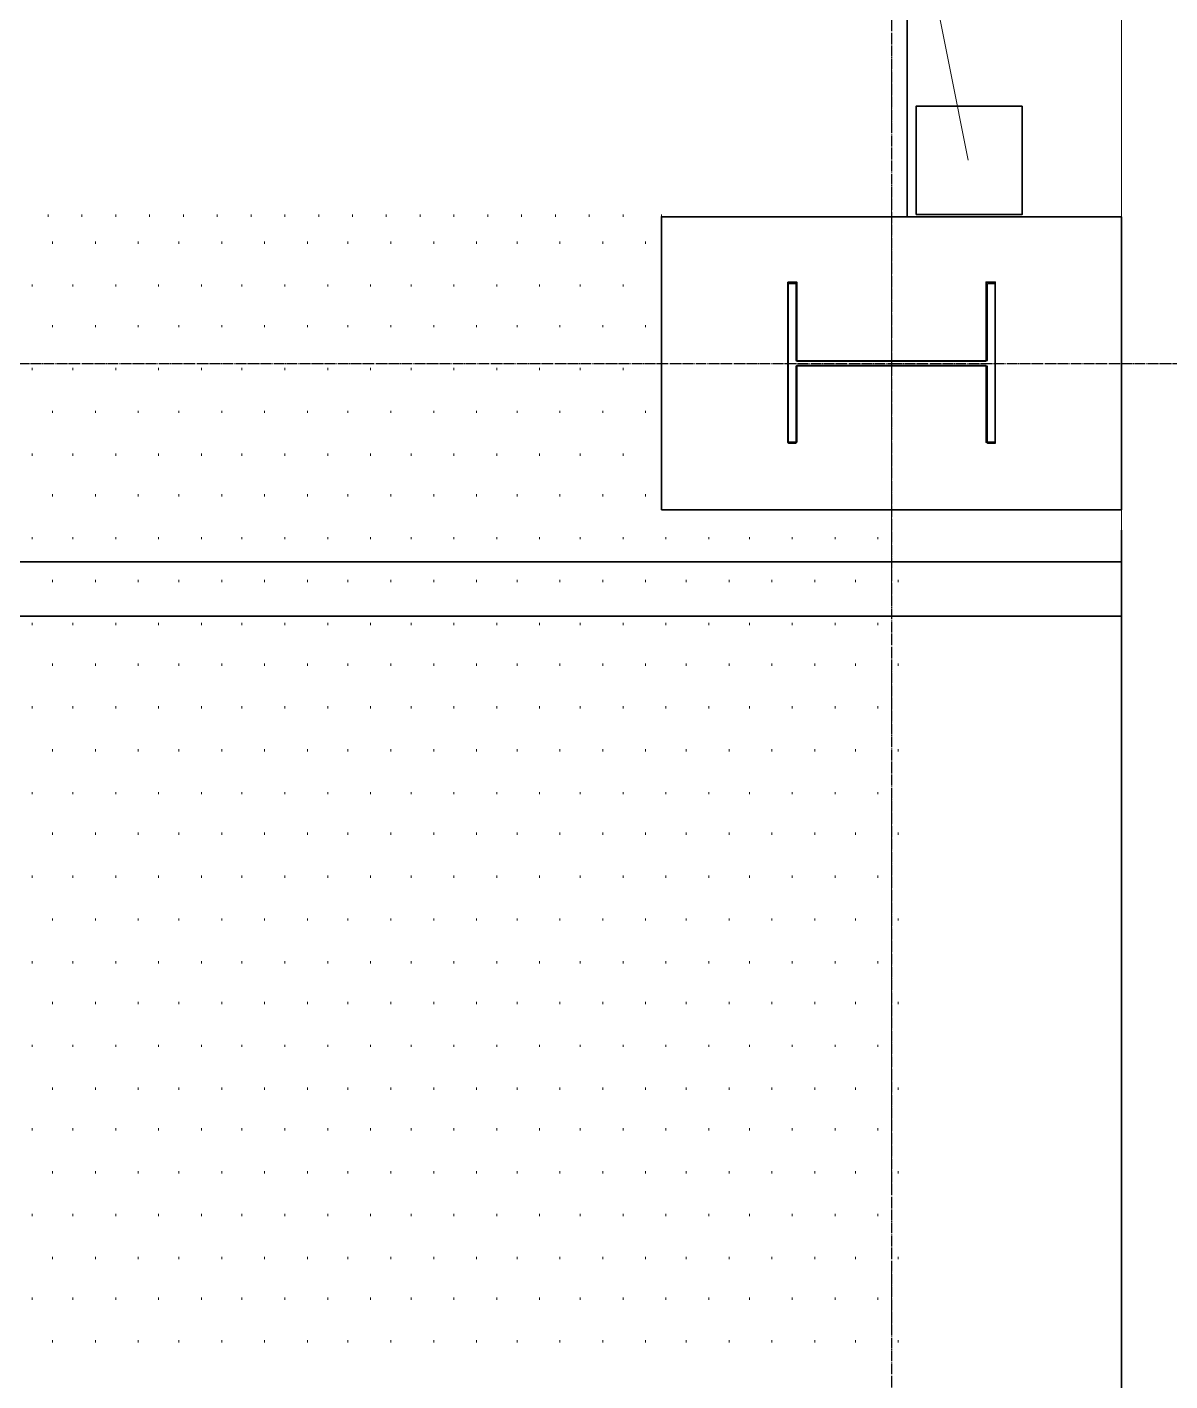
# Model space of a CAD drawing. Header units: millimetres. Extents: x -383313 to -161684, y -117025 to 99224.
# Drawn here: x -322137 to -319992, y -7491 to -4951 of the extents above; entities that cross this region are included whole.
import ezdxf

# ---------------------------------------------------------------- set-up
doc = ezdxf.new("R2010")
doc.units = ezdxf.units.MM
doc.header["$MEASUREMENT"] = 0
doc.linetypes.add('PS-GOST2.303 5', pattern=[24, 20, -1.5, 1, -1.5])
for name, color, linetype in [('001__КОНСТРУКТИВ__Колонны', 14, 'Continuous'), ('PDF_Geometry', 7, 'Continuous'), ('PS_Оси', 5, 'PS-GOST2.303 5')]:
    doc.layers.add(name, color=color, linetype=linetype)

# ---------------------------------------------------------------- blocks, each defined once
blk = doc.blocks.new('A$Cf5759c35')
at = {"layer": 'PDF_Geometry', "color": 8, "lineweight": 13}
for points in [[(-1888.1, 3395.1), (-2235.2, 3598.3), (6790.1, 19113.5), (23223.9, 19113.5), (23223.9, 18982.3), (32672.7, 18982.3), (32672.7, 19113.5), (38379.2, 19113.5), (38379.2, -7264.4), (37977.1, -7264.4)], [(37701.9, 15019.9), (38091.4, 13064.1)], [(37947.4, 13250.3), (37947.4, 13123.3)], [(37947.4, 13000.6), (37947.4, 12247)], [(36364.2, 12958.2), (36364.2, 12962.5)], [(36427.7, 12958.2), (36427.7, 12962.5)], [(36491.2, 12958.2), (36491.2, 12962.5)], [(36554.7, 12958.2), (36554.7, 12962.5)], [(36618.2, 12958.2), (36618.2, 12962.5)], [(36681.7, 12958.2), (36681.7, 12962.5)], [(36745.2, 12958.2), (36745.2, 12962.5)], [(36808.7, 12958.2), (36808.7, 12962.5)], [(36872.2, 12958.2), (36872.2, 12962.5)], [(36935.7, 12958.2), (36935.7, 12962.5)], [(36999.2, 12958.2), (36999.2, 12962.5)], [(37062.7, 12958.2), (37062.7, 12962.5)], [(37126.2, 12958.2), (37126.2, 12962.5)], [(37189.7, 12958.2), (37189.7, 12962.5)], [(37253.2, 12958.2), (37253.2, 12962.5)], [(37316.7, 12958.2), (37316.7, 12962.5)], [(37380.2, 12958.2), (37380.2, 12962.5)], [(37443.7, 12958.2), (37443.7, 12962.5)], [(37515.6, 12958.2), (37515.6, 12962.5)], [(37947.4, 12124.3), (37947.4, 11997.3)], [(37947.4, 11874.5), (37947.4, 11125.2)], [(37947.4, 10998.2), (37947.4, 10875.4)]]:
    blk.add_lwpolyline(points, dxfattribs=at)
at = {"layer": 'PDF_Geometry', "color": 8, "lineweight": 35}
for points in [[(37977.1, 12958.2), (37977.1, 18406.5)], [(38379.2, 12369.8), (38379.2, 6997.7), (37477.5, 6997.7), (37477.5, 6366.9), (38379.2, 6366.9), (38379.2, 999.1), (37477.5, 999.1), (37477.5, 368.3), (38379.2, 368.3), (38379.2, -4999.6), (37477.5, -4999.6), (37477.5, -5630.3), (38379.2, -5630.3), (38379.2, -7277.1), (17640.1, -7277.1), (-1888.1, 3395.1), (-1270, 4466.2)], [(38379.2, 12310.5), (28320.8, 12310.5), (28320.8, -7277.1), (28422.4, -7277.1), (28422.4, -3564.5), (28363.2, -3564.5), (28363.2, -1066.8), (28422.4, -1066.8), (28422.4, 2434.2), (28363.2, 2434.2), (28363.2, 4931.8), (28422.4, 4931.8), (28422.4, 8432.8), (28363.2, 8432.8), (28363.2, 10934.7), (28422.4, 10934.7), (28422.4, 12208.9), (38379.2, 12208.9)]]:
    blk.add_lwpolyline(points, dxfattribs=at)
for points in [[(38193, 13165.7), (37994, 13165.7), (37994, 12962.5), (38193, 12962.5)], [(37515.6, 12407.9), (38379.2, 12407.9), (38379.2, 12958.2), (37515.6, 12958.2)], [(37752.7, 12835.5), (37752.7, 12534.9), (37769.6, 12534.9), (37769.6, 12678.8), (38125.2, 12678.8), (38125.2, 12534.9), (38142.2, 12534.9), (38142.2, 12835.5), (38125.2, 12835.5), (38125.2, 12687.3), (37769.6, 12687.3), (37769.6, 12835.5)]]:
    blk.add_lwpolyline(points, close=True, dxfattribs=at)
at = {"layer": 'PDF_Geometry', "color": 8, "lineweight": 9}
for points in [[(36372.6, 12907.4), (36372.6, 12911.7)], [(36453.1, 12907.4), (36453.1, 12911.7)], [(36533.5, 12907.4), (36533.5, 12911.7)], [(36609.7, 12907.4), (36609.7, 12911.7)], [(36690.1, 12907.4), (36690.1, 12911.7)], [(36770.6, 12907.4), (36770.6, 12911.7)], [(36851, 12907.4), (36851, 12911.7)], [(36927.2, 12907.4), (36927.2, 12911.7)], [(37007.6, 12907.4), (37007.6, 12911.7)], [(37088.1, 12907.4), (37088.1, 12911.7)], [(37168.5, 12907.4), (37168.5, 12911.7)], [(37244.7, 12907.4), (37244.7, 12911.7)], [(37325.1, 12907.4), (37325.1, 12911.7)], [(37405.6, 12907.4), (37405.6, 12911.7)], [(37486, 12907.4), (37486, 12911.7)], [(36334.5, 12827), (36334.5, 12831.2)], [(36410.7, 12827), (36410.7, 12831.2)], [(36491.2, 12827), (36491.2, 12831.2)], [(36571.6, 12827), (36571.6, 12831.2)], [(36652, 12827), (36652, 12831.2)], [(36728.2, 12827), (36728.2, 12831.2)], [(36808.7, 12827), (36808.7, 12831.2)], [(36889.1, 12827), (36889.1, 12831.2)], [(36969.5, 12827), (36969.5, 12831.2)], [(37045.7, 12827), (37045.7, 12831.2)], [(37126.2, 12827), (37126.2, 12831.2)], [(37206.6, 12827), (37206.6, 12831.2)], [(37287, 12827), (37287, 12831.2)], [(37363.2, 12827), (37363.2, 12831.2)], [(37443.7, 12827), (37443.7, 12831.2)], [(36372.6, 12750.8), (36372.6, 12755)], [(36453.1, 12750.8), (36453.1, 12755)], [(36533.5, 12750.8), (36533.5, 12755)], [(36609.7, 12750.8), (36609.7, 12755)], [(36690.1, 12750.8), (36690.1, 12755)], [(36770.6, 12750.8), (36770.6, 12755)], [(36851, 12750.8), (36851, 12755)], [(36927.2, 12750.8), (36927.2, 12755)], [(37007.6, 12750.8), (37007.6, 12755)], [(37088.1, 12750.8), (37088.1, 12755)], [(37168.5, 12750.8), (37168.5, 12755)], [(37244.7, 12750.8), (37244.7, 12755)], [(37325.1, 12750.8), (37325.1, 12755)], [(37405.6, 12750.8), (37405.6, 12755)], [(37486, 12750.8), (37486, 12755)], [(36334.5, 12670.4), (36334.5, 12674.6)], [(36410.7, 12670.4), (36410.7, 12674.6)], [(36491.2, 12670.4), (36491.2, 12674.6)], [(36571.6, 12670.4), (36571.6, 12674.6)], [(36652, 12670.4), (36652, 12674.6)], [(36728.2, 12670.4), (36728.2, 12674.6)], [(36808.7, 12670.4), (36808.7, 12674.6)], [(36889.1, 12670.4), (36889.1, 12674.6)], [(36969.5, 12670.4), (36969.5, 12674.6)], [(37045.7, 12670.4), (37045.7, 12674.6)], [(37126.2, 12670.4), (37126.2, 12674.6)], [(37206.6, 12670.4), (37206.6, 12674.6)], [(37287, 12670.4), (37287, 12674.6)], [(37363.2, 12670.4), (37363.2, 12674.6)], [(37443.7, 12670.4), (37443.7, 12674.6)], [(36372.6, 12589.9), (36372.6, 12594.2)], [(36453.1, 12589.9), (36453.1, 12594.2)], [(36533.5, 12589.9), (36533.5, 12594.2)], [(36609.7, 12589.9), (36609.7, 12594.2)], [(36690.1, 12589.9), (36690.1, 12594.2)], [(36770.6, 12589.9), (36770.6, 12594.2)], [(36851, 12589.9), (36851, 12594.2)], [(36927.2, 12589.9), (36927.2, 12594.2)], [(37007.6, 12589.9), (37007.6, 12594.2)], [(37088.1, 12589.9), (37088.1, 12594.2)], [(37168.5, 12589.9), (37168.5, 12594.2)], [(37244.7, 12589.9), (37244.7, 12594.2)], [(37325.1, 12589.9), (37325.1, 12594.2)], [(37405.6, 12589.9), (37405.6, 12594.2)], [(37486, 12589.9), (37486, 12594.2)], [(36334.5, 12509.5), (36334.5, 12513.7)], [(36410.7, 12509.5), (36410.7, 12513.7)], [(36491.2, 12509.5), (36491.2, 12513.7)], [(36571.6, 12509.5), (36571.6, 12513.7)], [(36652, 12509.5), (36652, 12513.7)], [(36728.2, 12509.5), (36728.2, 12513.7)], [(36808.7, 12509.5), (36808.7, 12513.7)], [(36889.1, 12509.5), (36889.1, 12513.7)], [(36969.5, 12509.5), (36969.5, 12513.7)], [(37045.7, 12509.5), (37045.7, 12513.7)], [(37126.2, 12509.5), (37126.2, 12513.7)], [(37206.6, 12509.5), (37206.6, 12513.7)], [(37287, 12509.5), (37287, 12513.7)], [(37363.2, 12509.5), (37363.2, 12513.7)], [(37443.7, 12509.5), (37443.7, 12513.7)], [(36372.6, 12433.3), (36372.6, 12437.5)], [(36453.1, 12433.3), (36453.1, 12437.5)], [(36533.5, 12433.3), (36533.5, 12437.5)], [(36609.7, 12433.3), (36609.7, 12437.5)], [(36690.1, 12433.3), (36690.1, 12437.5)], [(36770.6, 12433.3), (36770.6, 12437.5)], [(36851, 12433.3), (36851, 12437.5)], [(36927.2, 12433.3), (36927.2, 12437.5)], [(37007.6, 12433.3), (37007.6, 12437.5)], [(37088.1, 12433.3), (37088.1, 12437.5)], [(37168.5, 12433.3), (37168.5, 12437.5)], [(37244.7, 12433.3), (37244.7, 12437.5)], [(37325.1, 12433.3), (37325.1, 12437.5)], [(37405.6, 12433.3), (37405.6, 12437.5)], [(37486, 12433.3), (37486, 12437.5)], [(36334.5, 12352.9), (36334.5, 12357.1)], [(36410.7, 12352.9), (36410.7, 12357.1)], [(36491.2, 12352.9), (36491.2, 12357.1)], [(36571.6, 12352.9), (36571.6, 12357.1)], [(36652, 12352.9), (36652, 12357.1)], [(36728.2, 12352.9), (36728.2, 12357.1)], [(36808.7, 12352.9), (36808.7, 12357.1)], [(36889.1, 12352.9), (36889.1, 12357.1)], [(36969.5, 12352.9), (36969.5, 12357.1)], [(37045.7, 12352.9), (37045.7, 12357.1)], [(37126.2, 12352.9), (37126.2, 12357.1)], [(37206.6, 12352.9), (37206.6, 12357.1)], [(37287, 12352.9), (37287, 12357.1)], [(37363.2, 12352.9), (37363.2, 12357.1)], [(37443.7, 12352.9), (37443.7, 12357.1)], [(37524.1, 12352.9), (37524.1, 12357.1)], [(37604.5, 12352.9), (37604.5, 12357.1)], [(37680.7, 12352.9), (37680.7, 12357.1)], [(37761.2, 12352.9), (37761.2, 12357.1)], [(37841.6, 12352.9), (37841.6, 12357.1)], [(37922, 12352.9), (37922, 12357.1)], [(36372.6, 12272.4), (36372.6, 12276.7)], [(36453.1, 12272.4), (36453.1, 12276.7)], [(36533.5, 12272.4), (36533.5, 12276.7)], [(36609.7, 12272.4), (36609.7, 12276.7)], [(36690.1, 12272.4), (36690.1, 12276.7)], [(36770.6, 12272.4), (36770.6, 12276.7)], [(36851, 12272.4), (36851, 12276.7)], [(36927.2, 12272.4), (36927.2, 12276.7)], [(37007.6, 12272.4), (37007.6, 12276.7)], [(37088.1, 12272.4), (37088.1, 12276.7)], [(37168.5, 12272.4), (37168.5, 12276.7)], [(37244.7, 12272.4), (37244.7, 12276.7)], [(37325.1, 12272.4), (37325.1, 12276.7)], [(37405.6, 12272.4), (37405.6, 12276.7)], [(37486, 12272.4), (37486, 12276.7)], [(37562.2, 12272.4), (37562.2, 12276.7)], [(37642.6, 12272.4), (37642.6, 12276.7)], [(37723.1, 12272.4), (37723.1, 12276.7)], [(37803.5, 12272.4), (37803.5, 12276.7)], [(37879.7, 12272.4), (37879.7, 12276.7)], [(37960.1, 12272.4), (37960.1, 12276.7)], [(36334.5, 12192), (36334.5, 12196.2)], [(36410.7, 12192), (36410.7, 12196.2)], [(36491.2, 12192), (36491.2, 12196.2)], [(36571.6, 12192), (36571.6, 12196.2)], [(36652, 12192), (36652, 12196.2)], [(36728.2, 12192), (36728.2, 12196.2)], [(36808.7, 12192), (36808.7, 12196.2)], [(36889.1, 12192), (36889.1, 12196.2)], [(36969.5, 12192), (36969.5, 12196.2)], [(37045.7, 12192), (37045.7, 12196.2)], [(37126.2, 12192), (37126.2, 12196.2)], [(37206.6, 12192), (37206.6, 12196.2)], [(37287, 12192), (37287, 12196.2)], [(37363.2, 12192), (37363.2, 12196.2)], [(37443.7, 12192), (37443.7, 12196.2)], [(37524.1, 12192), (37524.1, 12196.2)], [(37604.5, 12192), (37604.5, 12196.2)], [(37680.7, 12192), (37680.7, 12196.2)], [(37761.2, 12192), (37761.2, 12196.2)], [(37841.6, 12192), (37841.6, 12196.2)], [(37922, 12192), (37922, 12196.2)], [(36372.6, 12115.8), (36372.6, 12120)], [(36453.1, 12115.8), (36453.1, 12120)], [(36533.5, 12115.8), (36533.5, 12120)], [(36609.7, 12115.8), (36609.7, 12120)], [(36690.1, 12115.8), (36690.1, 12120)], [(36770.6, 12115.8), (36770.6, 12120)], [(36851, 12115.8), (36851, 12120)], [(36927.2, 12115.8), (36927.2, 12120)], [(37007.6, 12115.8), (37007.6, 12120)], [(37088.1, 12115.8), (37088.1, 12120)], [(37168.5, 12115.8), (37168.5, 12120)], [(37244.7, 12115.8), (37244.7, 12120)], [(37325.1, 12115.8), (37325.1, 12120)], [(37405.6, 12115.8), (37405.6, 12120)], [(37486, 12115.8), (37486, 12120)], [(37562.2, 12115.8), (37562.2, 12120)], [(37642.6, 12115.8), (37642.6, 12120)], [(37723.1, 12115.8), (37723.1, 12120)], [(37803.5, 12115.8), (37803.5, 12120)], [(37879.7, 12115.8), (37879.7, 12120)], [(37960.1, 12115.8), (37960.1, 12120)], [(36334.5, 12035.4), (36334.5, 12039.6)], [(36410.7, 12035.4), (36410.7, 12039.6)], [(36491.2, 12035.4), (36491.2, 12039.6)], [(36571.6, 12035.4), (36571.6, 12039.6)], [(36652, 12035.4), (36652, 12039.6)], [(36728.2, 12035.4), (36728.2, 12039.6)], [(36808.7, 12035.4), (36808.7, 12039.6)], [(36889.1, 12035.4), (36889.1, 12039.6)], [(36969.5, 12035.4), (36969.5, 12039.6)], [(37045.7, 12035.4), (37045.7, 12039.6)], [(37126.2, 12035.4), (37126.2, 12039.6)], [(37206.6, 12035.4), (37206.6, 12039.6)], [(37287, 12035.4), (37287, 12039.6)], [(37363.2, 12035.4), (37363.2, 12039.6)], [(37443.7, 12035.4), (37443.7, 12039.6)], [(37524.1, 12035.4), (37524.1, 12039.6)], [(37604.5, 12035.4), (37604.5, 12039.6)], [(37680.7, 12035.4), (37680.7, 12039.6)], [(37761.2, 12035.4), (37761.2, 12039.6)], [(37841.6, 12035.4), (37841.6, 12039.6)], [(37922, 12035.4), (37922, 12039.6)], [(36372.6, 11954.9), (36372.6, 11959.2)], [(36453.1, 11954.9), (36453.1, 11959.2)], [(36533.5, 11954.9), (36533.5, 11959.2)], [(36609.7, 11954.9), (36609.7, 11959.2)], [(36690.1, 11954.9), (36690.1, 11959.2)], [(36770.6, 11954.9), (36770.6, 11959.2)], [(36851, 11954.9), (36851, 11959.2)], [(36927.2, 11954.9), (36927.2, 11959.2)], [(37007.6, 11954.9), (37007.6, 11959.2)], [(37088.1, 11954.9), (37088.1, 11959.2)], [(37168.5, 11954.9), (37168.5, 11959.2)], [(37244.7, 11954.9), (37244.7, 11959.2)], [(37325.1, 11954.9), (37325.1, 11959.2)], [(37405.6, 11954.9), (37405.6, 11959.2)], [(37486, 11954.9), (37486, 11959.2)], [(37562.2, 11954.9), (37562.2, 11959.2)], [(37642.6, 11954.9), (37642.6, 11959.2)], [(37723.1, 11954.9), (37723.1, 11959.2)], [(37803.5, 11954.9), (37803.5, 11959.2)], [(37879.7, 11954.9), (37879.7, 11959.2)], [(37960.1, 11954.9), (37960.1, 11959.2)], [(36334.5, 11874.5), (36334.5, 11878.7)], [(36410.7, 11874.5), (36410.7, 11878.7)], [(36491.2, 11874.5), (36491.2, 11878.7)], [(36571.6, 11874.5), (36571.6, 11878.7)], [(36652, 11874.5), (36652, 11878.7)], [(36728.2, 11874.5), (36728.2, 11878.7)], [(36808.7, 11874.5), (36808.7, 11878.7)], [(36889.1, 11874.5), (36889.1, 11878.7)], [(36969.5, 11874.5), (36969.5, 11878.7)], [(37045.7, 11874.5), (37045.7, 11878.7)], [(37126.2, 11874.5), (37126.2, 11878.7)], [(37206.6, 11874.5), (37206.6, 11878.7)], [(37287, 11874.5), (37287, 11878.7)], [(37363.2, 11874.5), (37363.2, 11878.7)], [(37443.7, 11874.5), (37443.7, 11878.7)], [(37524.1, 11874.5), (37524.1, 11878.7)], [(37604.5, 11874.5), (37604.5, 11878.7)], [(37680.7, 11874.5), (37680.7, 11878.7)], [(37761.2, 11874.5), (37761.2, 11878.7)], [(37841.6, 11874.5), (37841.6, 11878.7)], [(37922, 11874.5), (37922, 11878.7)], [(36372.6, 11798.3), (36372.6, 11802.5)], [(36453.1, 11798.3), (36453.1, 11802.5)], [(36533.5, 11798.3), (36533.5, 11802.5)], [(36609.7, 11798.3), (36609.7, 11802.5)], [(36690.1, 11798.3), (36690.1, 11802.5)], [(36770.6, 11798.3), (36770.6, 11802.5)], [(36851, 11798.3), (36851, 11802.5)], [(36927.2, 11798.3), (36927.2, 11802.5)], [(37007.6, 11798.3), (37007.6, 11802.5)], [(37088.1, 11798.3), (37088.1, 11802.5)], [(37168.5, 11798.3), (37168.5, 11802.5)], [(37244.7, 11798.3), (37244.7, 11802.5)], [(37325.1, 11798.3), (37325.1, 11802.5)], [(37405.6, 11798.3), (37405.6, 11802.5)], [(37486, 11798.3), (37486, 11802.5)], [(37562.2, 11798.3), (37562.2, 11802.5)], [(37642.6, 11798.3), (37642.6, 11802.5)], [(37723.1, 11798.3), (37723.1, 11802.5)], [(37803.5, 11798.3), (37803.5, 11802.5)], [(37879.7, 11798.3), (37879.7, 11802.5)], [(37960.1, 11798.3), (37960.1, 11802.5)], [(36334.5, 11717.9), (36334.5, 11722.1)], [(36410.7, 11717.9), (36410.7, 11722.1)], [(36491.2, 11717.9), (36491.2, 11722.1)], [(36571.6, 11717.9), (36571.6, 11722.1)], [(36652, 11717.9), (36652, 11722.1)], [(36728.2, 11717.9), (36728.2, 11722.1)], [(36808.7, 11717.9), (36808.7, 11722.1)], [(36889.1, 11717.9), (36889.1, 11722.1)], [(36969.5, 11717.9), (36969.5, 11722.1)], [(37045.7, 11717.9), (37045.7, 11722.1)], [(37126.2, 11717.9), (37126.2, 11722.1)], [(37206.6, 11717.9), (37206.6, 11722.1)], [(37287, 11717.9), (37287, 11722.1)], [(37363.2, 11717.9), (37363.2, 11722.1)], [(37443.7, 11717.9), (37443.7, 11722.1)], [(37524.1, 11717.9), (37524.1, 11722.1)], [(37604.5, 11717.9), (37604.5, 11722.1)], [(37680.7, 11717.9), (37680.7, 11722.1)], [(37761.2, 11717.9), (37761.2, 11722.1)], [(37841.6, 11717.9), (37841.6, 11722.1)], [(37922, 11717.9), (37922, 11722.1)], [(36372.6, 11637.4), (36372.6, 11641.7)], [(36453.1, 11637.4), (36453.1, 11641.7)], [(36533.5, 11637.4), (36533.5, 11641.7)], [(36609.7, 11637.4), (36609.7, 11641.7)], [(36690.1, 11637.4), (36690.1, 11641.7)], [(36770.6, 11637.4), (36770.6, 11641.7)], [(36851, 11637.4), (36851, 11641.7)], [(36927.2, 11637.4), (36927.2, 11641.7)], [(37007.6, 11637.4), (37007.6, 11641.7)], [(37088.1, 11637.4), (37088.1, 11641.7)], [(37168.5, 11637.4), (37168.5, 11641.7)], [(37244.7, 11637.4), (37244.7, 11641.7)], [(37325.1, 11637.4), (37325.1, 11641.7)], [(37405.6, 11637.4), (37405.6, 11641.7)], [(37486, 11637.4), (37486, 11641.7)], [(37562.2, 11637.4), (37562.2, 11641.7)], [(37642.6, 11637.4), (37642.6, 11641.7)], [(37723.1, 11637.4), (37723.1, 11641.7)], [(37803.5, 11637.4), (37803.5, 11641.7)], [(37879.7, 11637.4), (37879.7, 11641.7)], [(37960.1, 11637.4), (37960.1, 11641.7)], [(36334.5, 11557), (36334.5, 11561.2)], [(36410.7, 11557), (36410.7, 11561.2)], [(36491.2, 11557), (36491.2, 11561.2)], [(36571.6, 11557), (36571.6, 11561.2)], [(36652, 11557), (36652, 11561.2)], [(36728.2, 11557), (36728.2, 11561.2)], [(36808.7, 11557), (36808.7, 11561.2)], [(36889.1, 11557), (36889.1, 11561.2)], [(36969.5, 11557), (36969.5, 11561.2)], [(37045.7, 11557), (37045.7, 11561.2)], [(37126.2, 11557), (37126.2, 11561.2)], [(37206.6, 11557), (37206.6, 11561.2)], [(37287, 11557), (37287, 11561.2)], [(37363.2, 11557), (37363.2, 11561.2)], [(37443.7, 11557), (37443.7, 11561.2)], [(37524.1, 11557), (37524.1, 11561.2)], [(37604.5, 11557), (37604.5, 11561.2)], [(37680.7, 11557), (37680.7, 11561.2)], [(37761.2, 11557), (37761.2, 11561.2)], [(37841.6, 11557), (37841.6, 11561.2)], [(37922, 11557), (37922, 11561.2)], [(36372.6, 11480.8), (36372.6, 11485)], [(36453.1, 11480.8), (36453.1, 11485)], [(36533.5, 11480.8), (36533.5, 11485)], [(36609.7, 11480.8), (36609.7, 11485)], [(36690.1, 11480.8), (36690.1, 11485)], [(36770.6, 11480.8), (36770.6, 11485)], [(36851, 11480.8), (36851, 11485)], [(36927.2, 11480.8), (36927.2, 11485)], [(37007.6, 11480.8), (37007.6, 11485)], [(37088.1, 11480.8), (37088.1, 11485)], [(37168.5, 11480.8), (37168.5, 11485)], [(37244.7, 11480.8), (37244.7, 11485)], [(37325.1, 11480.8), (37325.1, 11485)], [(37405.6, 11480.8), (37405.6, 11485)], [(37486, 11480.8), (37486, 11485)], [(37562.2, 11480.8), (37562.2, 11485)], [(37642.6, 11480.8), (37642.6, 11485)], [(37723.1, 11480.8), (37723.1, 11485)], [(37803.5, 11480.8), (37803.5, 11485)], [(37879.7, 11480.8), (37879.7, 11485)], [(37960.1, 11480.8), (37960.1, 11485)], [(36334.5, 11400.4), (36334.5, 11404.6)], [(36410.7, 11400.4), (36410.7, 11404.6)], [(36491.2, 11400.4), (36491.2, 11404.6)], [(36571.6, 11400.4), (36571.6, 11404.6)], [(36652, 11400.4), (36652, 11404.6)], [(36728.2, 11400.4), (36728.2, 11404.6)], [(36808.7, 11400.4), (36808.7, 11404.6)], [(36889.1, 11400.4), (36889.1, 11404.6)], [(36969.5, 11400.4), (36969.5, 11404.6)], [(37045.7, 11400.4), (37045.7, 11404.6)], [(37126.2, 11400.4), (37126.2, 11404.6)], [(37206.6, 11400.4), (37206.6, 11404.6)], [(37287, 11400.4), (37287, 11404.6)], [(37363.2, 11400.4), (37363.2, 11404.6)], [(37443.7, 11400.4), (37443.7, 11404.6)], [(37524.1, 11400.4), (37524.1, 11404.6)], [(37604.5, 11400.4), (37604.5, 11404.6)], [(37680.7, 11400.4), (37680.7, 11404.6)], [(37761.2, 11400.4), (37761.2, 11404.6)], [(37841.6, 11400.4), (37841.6, 11404.6)], [(37922, 11400.4), (37922, 11404.6)], [(36372.6, 11319.9), (36372.6, 11324.2)], [(36453.1, 11319.9), (36453.1, 11324.2)], [(36533.5, 11319.9), (36533.5, 11324.2)], [(36609.7, 11319.9), (36609.7, 11324.2)], [(36690.1, 11319.9), (36690.1, 11324.2)], [(36770.6, 11319.9), (36770.6, 11324.2)], [(36851, 11319.9), (36851, 11324.2)], [(36927.2, 11319.9), (36927.2, 11324.2)], [(37007.6, 11319.9), (37007.6, 11324.2)], [(37088.1, 11319.9), (37088.1, 11324.2)], [(37168.5, 11319.9), (37168.5, 11324.2)], [(37244.7, 11319.9), (37244.7, 11324.2)], [(37325.1, 11319.9), (37325.1, 11324.2)], [(37405.6, 11319.9), (37405.6, 11324.2)], [(37486, 11319.9), (37486, 11324.2)], [(37562.2, 11319.9), (37562.2, 11324.2)], [(37642.6, 11319.9), (37642.6, 11324.2)], [(37723.1, 11319.9), (37723.1, 11324.2)], [(37803.5, 11319.9), (37803.5, 11324.2)], [(37879.7, 11319.9), (37879.7, 11324.2)], [(37960.1, 11319.9), (37960.1, 11324.2)], [(36334.5, 11243.7), (36334.5, 11248)], [(36410.7, 11243.7), (36410.7, 11248)], [(36491.2, 11243.7), (36491.2, 11248)], [(36571.6, 11243.7), (36571.6, 11248)], [(36652, 11243.7), (36652, 11248)], [(36728.2, 11243.7), (36728.2, 11248)], [(36808.7, 11243.7), (36808.7, 11248)], [(36889.1, 11243.7), (36889.1, 11248)], [(36969.5, 11243.7), (36969.5, 11248)], [(37045.7, 11243.7), (37045.7, 11248)], [(37126.2, 11243.7), (37126.2, 11248)], [(37206.6, 11243.7), (37206.6, 11248)], [(37287, 11243.7), (37287, 11248)], [(37363.2, 11243.7), (37363.2, 11248)], [(37443.7, 11243.7), (37443.7, 11248)], [(37524.1, 11243.7), (37524.1, 11248)], [(37604.5, 11243.7), (37604.5, 11248)], [(37680.7, 11243.7), (37680.7, 11248)], [(37761.2, 11243.7), (37761.2, 11248)], [(37841.6, 11243.7), (37841.6, 11248)], [(37922, 11243.7), (37922, 11248)], [(36372.6, 11163.3), (36372.6, 11167.5)], [(36453.1, 11163.3), (36453.1, 11167.5)], [(36533.5, 11163.3), (36533.5, 11167.5)], [(36609.7, 11163.3), (36609.7, 11167.5)], [(36690.1, 11163.3), (36690.1, 11167.5)], [(36770.6, 11163.3), (36770.6, 11167.5)], [(36851, 11163.3), (36851, 11167.5)], [(36927.2, 11163.3), (36927.2, 11167.5)], [(37007.6, 11163.3), (37007.6, 11167.5)], [(37088.1, 11163.3), (37088.1, 11167.5)], [(37168.5, 11163.3), (37168.5, 11167.5)], [(37244.7, 11163.3), (37244.7, 11167.5)], [(37325.1, 11163.3), (37325.1, 11167.5)], [(37405.6, 11163.3), (37405.6, 11167.5)], [(37486, 11163.3), (37486, 11167.5)], [(37562.2, 11163.3), (37562.2, 11167.5)], [(37642.6, 11163.3), (37642.6, 11167.5)], [(37723.1, 11163.3), (37723.1, 11167.5)], [(37803.5, 11163.3), (37803.5, 11167.5)], [(37879.7, 11163.3), (37879.7, 11167.5)], [(37960.1, 11163.3), (37960.1, 11167.5)], [(36334.5, 11082.9), (36334.5, 11087.1)], [(36410.7, 11082.9), (36410.7, 11087.1)], [(36491.2, 11082.9), (36491.2, 11087.1)], [(36571.6, 11082.9), (36571.6, 11087.1)], [(36652, 11082.9), (36652, 11087.1)], [(36728.2, 11082.9), (36728.2, 11087.1)], [(36808.7, 11082.9), (36808.7, 11087.1)], [(36889.1, 11082.9), (36889.1, 11087.1)], [(36969.5, 11082.9), (36969.5, 11087.1)], [(37045.7, 11082.9), (37045.7, 11087.1)], [(37126.2, 11082.9), (37126.2, 11087.1)], [(37206.6, 11082.9), (37206.6, 11087.1)], [(37287, 11082.9), (37287, 11087.1)], [(37363.2, 11082.9), (37363.2, 11087.1)], [(37443.7, 11082.9), (37443.7, 11087.1)], [(37524.1, 11082.9), (37524.1, 11087.1)], [(37604.5, 11082.9), (37604.5, 11087.1)], [(37680.7, 11082.9), (37680.7, 11087.1)], [(37761.2, 11082.9), (37761.2, 11087.1)], [(37841.6, 11082.9), (37841.6, 11087.1)], [(37922, 11082.9), (37922, 11087.1)], [(36372.6, 11002.4), (36372.6, 11006.7)], [(36453.1, 11002.4), (36453.1, 11006.7)], [(36533.5, 11002.4), (36533.5, 11006.7)], [(36609.7, 11002.4), (36609.7, 11006.7)], [(36690.1, 11002.4), (36690.1, 11006.7)], [(36770.6, 11002.4), (36770.6, 11006.7)], [(36851, 11002.4), (36851, 11006.7)], [(36927.2, 11002.4), (36927.2, 11006.7)], [(37007.6, 11002.4), (37007.6, 11006.7)], [(37088.1, 11002.4), (37088.1, 11006.7)], [(37168.5, 11002.4), (37168.5, 11006.7)], [(37244.7, 11002.4), (37244.7, 11006.7)], [(37325.1, 11002.4), (37325.1, 11006.7)], [(37405.6, 11002.4), (37405.6, 11006.7)], [(37486, 11002.4), (37486, 11006.7)], [(37562.2, 11002.4), (37562.2, 11006.7)], [(37642.6, 11002.4), (37642.6, 11006.7)], [(37723.1, 11002.4), (37723.1, 11006.7)], [(37803.5, 11002.4), (37803.5, 11006.7)], [(37879.7, 11002.4), (37879.7, 11006.7)], [(37960.1, 11002.4), (37960.1, 11006.7)], [(36334.5, 10926.2), (36334.5, 10930.5)], [(36410.7, 10926.2), (36410.7, 10930.5)], [(36491.2, 10926.2), (36491.2, 10930.5)], [(36571.6, 10926.2), (36571.6, 10930.5)], [(36652, 10926.2), (36652, 10930.5)], [(36728.2, 10926.2), (36728.2, 10930.5)], [(36808.7, 10926.2), (36808.7, 10930.5)], [(36889.1, 10926.2), (36889.1, 10930.5)], [(36969.5, 10926.2), (36969.5, 10930.5)], [(37045.7, 10926.2), (37045.7, 10930.5)], [(37126.2, 10926.2), (37126.2, 10930.5)], [(37206.6, 10926.2), (37206.6, 10930.5)], [(37287, 10926.2), (37287, 10930.5)], [(37363.2, 10926.2), (37363.2, 10930.5)], [(37443.7, 10926.2), (37443.7, 10930.5)], [(37524.1, 10926.2), (37524.1, 10930.5)], [(37604.5, 10926.2), (37604.5, 10930.5)], [(37680.7, 10926.2), (37680.7, 10930.5)], [(37761.2, 10926.2), (37761.2, 10930.5)], [(37841.6, 10926.2), (37841.6, 10930.5)], [(37922, 10926.2), (37922, 10930.5)], [(36372.6, 10845.8), (36372.6, 10850)], [(36453.1, 10845.8), (36453.1, 10850)], [(36533.5, 10845.8), (36533.5, 10850)], [(36609.7, 10845.8), (36609.7, 10850)], [(36690.1, 10845.8), (36690.1, 10850)], [(36770.6, 10845.8), (36770.6, 10850)], [(36851, 10845.8), (36851, 10850)], [(36927.2, 10845.8), (36927.2, 10850)], [(37007.6, 10845.8), (37007.6, 10850)], [(37088.1, 10845.8), (37088.1, 10850)], [(37168.5, 10845.8), (37168.5, 10850)], [(37244.7, 10845.8), (37244.7, 10850)], [(37325.1, 10845.8), (37325.1, 10850)], [(37405.6, 10845.8), (37405.6, 10850)], [(37486, 10845.8), (37486, 10850)], [(37562.2, 10845.8), (37562.2, 10850)], [(37642.6, 10845.8), (37642.6, 10850)], [(37723.1, 10845.8), (37723.1, 10850)], [(37803.5, 10845.8), (37803.5, 10850)], [(37879.7, 10845.8), (37879.7, 10850)], [(37960.1, 10845.8), (37960.1, 10850)]]:
    blk.add_lwpolyline(points, dxfattribs=at)

msp = doc.modelspace()

# ---------------------------------------------------------------- linework, layer by layer
at = {"layer": '001__КОНСТРУКТИВ__Колонны', "linetype": 'Continuous', "lineweight": 30}
for p, q in [((-320708.05882, -5732.0977), (-320708.05882, -5432.0977)), ((-320708.05882, -5432.0977), (-320694.05882, -5432.0977)), ((-320694.05882, -5432.0977), (-320694.05882, -5576.7977)), ((-320334.05882, -5576.7977), (-320334.05882, -5432.0977)), ((-320334.05882, -5432.0977), (-320320.05882, -5432.0977)), ((-320320.05882, -5432.0977), (-320320.05882, -5732.0977)), ((-320694.05882, -5576.7977), (-320334.05882, -5576.7977)), ((-320334.05882, -5587.3977), (-320694.05882, -5587.3977)), ((-320694.05882, -5587.3977), (-320694.05882, -5732.0977)), ((-320334.05882, -5732.0977), (-320334.05882, -5587.3977)), ((-320694.05882, -5732.0977), (-320708.05882, -5732.0977)), ((-320320.05882, -5732.0977), (-320334.05882, -5732.0977))]:
    msp.add_line(p, q, dxfattribs=at)
at = {"layer": 'PS_Оси'}
for points in [[(-320514.05882, -24012.91133), (-320514.05882, -23582.0977), (-320514.05882, -17582.0977), (-320514.05882, -11582.0977), (-320514.05882, -5582.0977), (-320514.05882, -582.3977), (-320514.05882, 2825.4576)], [(-356346.98515, -5582.0977), (-355014.05882, -5582.0977), (-350514.05882, -5582.0977), (-345514.05882, -5582.0977), (-340514.05882, -5582.0977), (-335514.05882, -5582.0977), (-330514.05882, -5582.0977), (-325514.05882, -5582.0977), (-320514.05882, -5582.0977), (-316483.98892, -5582.0977)]]:
    msp.add_lwpolyline(points, dxfattribs=at)

# ---------------------------------------------------------------- block references
at = {"ltscale": 100}
msp.add_blockref('A$Cf5759c35', (-358461.97282, -18264.93104), dxfattribs=at)

doc.saveas('drawing.dxf')
